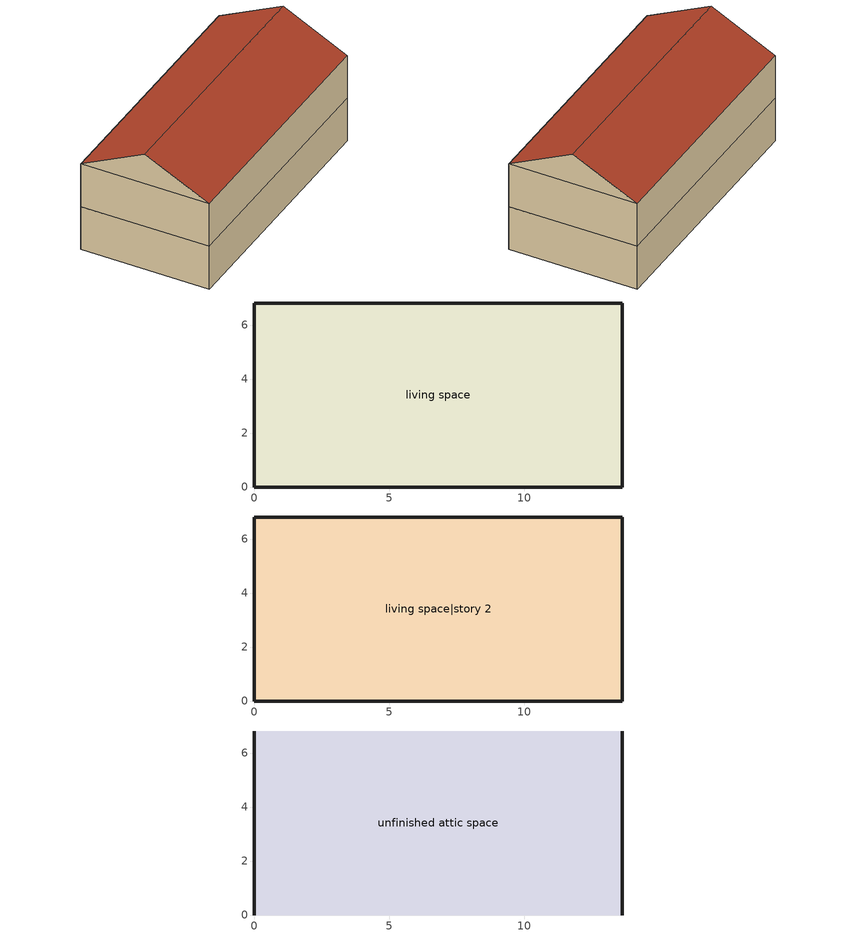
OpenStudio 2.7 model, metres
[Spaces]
living space
 floor foundation: 0,0 0,6.82 13.63,6.82 13.63,0 z0
 wall outside: 0,6.82 0,0 13.63,0 13.63,6.82 0,6.82 z0:2.44
living space|story 2
 floor to living space: 0,0 0,6.82 13.63,6.82 13.63,0 z2.44
 wall outside: 0,6.82 0,0 13.63,0 13.63,6.82 0,6.82 z2.44:4.88
unfinished attic space
 floor to living space|story 2: 0,6.82 13.63,6.82 13.63,0 0,0 z4.88
 wall outside: 0,3.41,6.58 0,6.82,4.88 0,0,4.88; 13.63,3.41,6.58 13.63,0,4.88 13.63,6.82,4.88
 roof outside: 13.63,3.41,6.58 0,3.41,6.58 0,0,4.88 13.63,0,4.88; 0,3.41,6.58 13.63,3.41,6.58 13.63,6.82,4.88 0,6.82,4.88
[Building]
Building 1: North Axis {deg}=0; Standards Number of Stories=2; Standards Number of Above Ground Stories=2; Standards Building Type=singlefamilydetached; Standards Number of Living Units=1
[Site]
Denver Intl Ap_CO_USA: Latitude {deg}=39.83; Longitude {deg}=-104.65; Time Zone {hr}=-7; Elevation {m}=1650
[ClimateZones]
Climate Zone Institution Name 2=Building America; Climate Zone Document Year 2=0; Climate Zone Value 2=Cold
[Site:WaterMainsTemperature]
Calculation Method=Correlation; Annual Average Outdoor Air Temperature {C}=10.8753; Maximum Difference In Monthly Average Outdoor Air Temperatures {deltaC}=23.1524
[Site:GroundTemperature:Deep]
10.8753, 10.8753, 10.8753, 10.8753, 10.8753, 10.8753, 10.8753, 10.8753, 10.8753, 10.8753, 10.8753, 10.8753
[Material]
residential empd dummy: Roughness=Rough; Thickness {m}=0.001; Conductivity {W/m-K}=0.1; Density {kg/m3}=100; Specific Heat {J/kg-K}=100; Thermal Absorptance=0.9; Solar Absorptance=0.5; Visible Absorptance=0.1
[MaterialProperty:MoisturePenetrationDepth:Settings]
Material=residential empd dummy; Water Vapor Diffusion Resistance Factor=500; Moisture Equation Coefficient a=0.0069; Moisture Equation Coefficient b=0.9066; Moisture Equation Coefficient c=0.0404; Moisture Equation Coefficient d=22.1121; Surface Layer Penetration Depth {m}=0.1; Deep Layer Penetration Depth {m}=0; Coating Layer Thickness {m}=0; Coating Layer Water Vapor Diffusion Resistance Factor=0
[Construction]
residential empd dummy: residential empd dummy
[ThermalZone] Use Ideal Air Loads=No
living zone; unfinished attic zone
[Sizing:Zone] Zone Cooling Design Supply Air Temperature Input Method=SupplyAirTemperature; Zone Cooling Design Supply Air Temperature {C}=14; Zone Cooling Design Supply Air Temperature Difference {deltaC}=11.11; Zone Heating Design Supply Air Temperature Input Method=SupplyAirTemperature; Zone Heating Design Supply Air Temperature {C}=40; Zone Heating Design Supply Air Temperature Difference {deltaC}=11.11; Zone Cooling Design Supply Air Humidity Ratio {kg-H2O/kg-air}=0.0085; Zone Heating Design Supply Air Humidity Ratio {kg-H2O/kg-air}=0.008; Cooling Design Air Flow Method=DesignDay; Heating Design Air Flow Method=DesignDay; Account for Dedicated Outdoor Air System=No; Dedicated Outdoor Air System Control Strategy=NeutralSupplyAir; Dedicated Outdoor Air Low Setpoint Temperature for Design {C}=autosize; Dedicated Outdoor Air High Setpoint Temperature for Design {C}=autosize
living zone; unfinished attic zone
[Space]
Name | Space Type | Thermal Zone | Building Unit
living space; living space|story 2 | Space Type 1 | living zone | unit 1
unfinished attic space | Space Type 2 | unfinished attic zone
[SpaceType]
Name | Standards Space Type
Space Type 1 | living
Space Type 2 | unfinished attic
[InternalMass:Definition]
residential empd dummy unfinished attic space: Construction=residential empd dummy; Design Level Calculation Method=SurfaceArea; Surface Area {m2}=92.903
[InternalMass]
residential empd dummy unfinished attic space: Internal Mass Definition=residential empd dummy unfinished attic space; Space or SpaceType=unfinished attic space; Multiplier=1
[BuildingUnit]
unit 1: Building Unit Type=Residential
